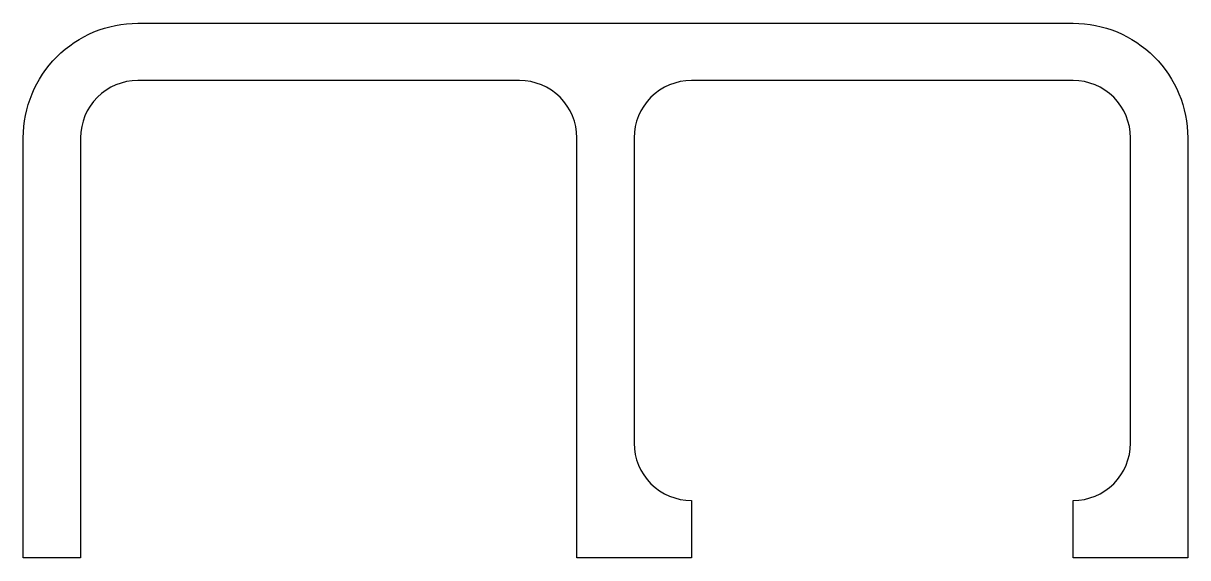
# Model space of a CAD drawing. Extents: x 1175.2 to 1205.7, y 59.6 to 73.6.
import ezdxf

# ---------------------------------------------------------------- set-up
doc = ezdxf.new("R2010")
doc.units = 0
doc.header["$LTSCALE"] = 15
doc.layers.get('0').update_dxf_attribs({"linetype": 'CONTINUOUS'})

msp = doc.modelspace()

# ---------------------------------------------------------------- linework, layer by layer
at = {"ltscale": 0.05}
msp.add_lwpolyline([(1178.189, 73.567), (1202.689, 73.567, -0.414214), (1205.689, 70.567), (1205.689, 59.567), (1202.689, 59.567), (1202.689, 61.067, 0.414214), (1204.189, 62.567), (1204.189, 70.567, 0.414214), (1202.689, 72.067), (1192.689, 72.067, 0.414214), (1191.189, 70.567), (1191.189, 62.567, 0.414214), (1192.689, 61.067), (1192.689, 59.567), (1189.689, 59.567), (1189.689, 70.567, 0.414214), (1188.189, 72.067), (1178.189, 72.067, 0.414214), (1176.689, 70.567), (1176.689, 59.567), (1175.189, 59.567), (1175.189, 70.567, -0.414214)], format="xyb", close=True, dxfattribs=at)

doc.saveas('drawing.dxf')
